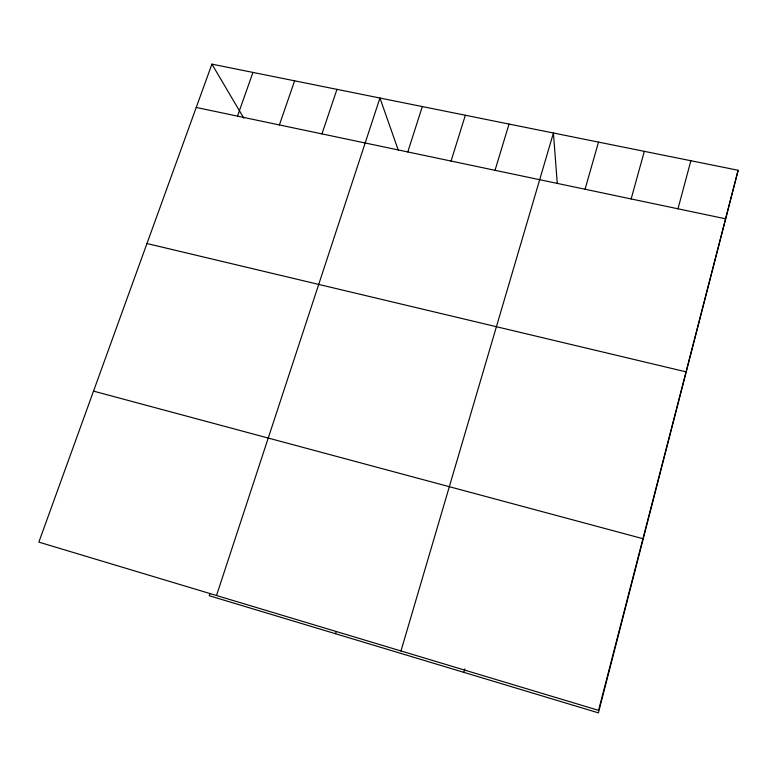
<?xml version="1.0" encoding="UTF-8"?>
<svg xmlns="http://www.w3.org/2000/svg" width="777" height="777" viewBox="0 0 777 777"><rect width="100%" height="100%" fill="white"/><g stroke="black" fill="none" stroke-linecap="round" stroke-linejoin="round"><path stroke-width="1.17" d="M738.15 170.27L598.591 710.353L38.85 542.123L211.917 64.141L738.15 170.27L598.397 712.859L209.217 595.716L209.965 593.463M677.991 208.799L690.86 160.732M631.147 198.951L644.318 151.35M463.859 672.367L464.84 668.919M585.052 189.248L598.513 142.113M400.981 650.961L553.428 133.013L557.255 183.217M495.027 170.309L509.042 124.067M335.489 633.721L336.169 631.497M451.068 161.062L465.345 115.249M407.789 151.952L422.319 106.575M216.511 595.512L379.943 98.028L398.271 150.126M321.95 133.897L336.956 89.355M279.39 124.942L294.629 80.818M237.49 116.132L252.952 72.416M196.231 107.449L725.601 218.813M146.96 243.531L686.062 371.853M93.522 391.122L642.948 538.704M211.917 64.141L243.832 118.201"/></g></svg>
